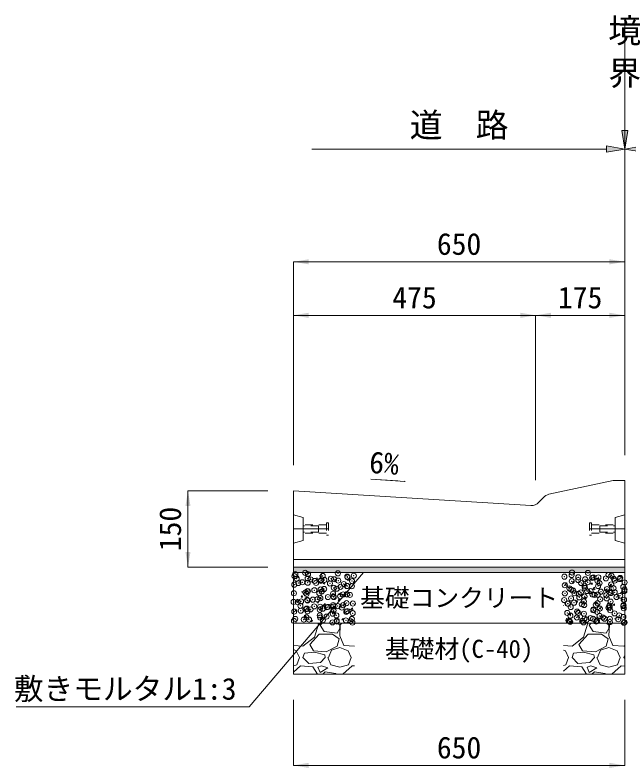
# Model space of a CAD drawing. Units: millimetres at full size. Extents: x 10958 to 33220, y 2125 to 9550.
# Drawn here: x 26224 to 27429, y 6528 to 8005 of the extents above; entities that cross this region are included whole.
import ezdxf
from ezdxf.enums import TextEntityAlignment as Align

# ---------------------------------------------------------------- set-up
doc = ezdxf.new("R2010")
doc.units = ezdxf.units.MM
doc.header["$LTSCALE"] = 20
doc.header["$PDMODE"] = 32
doc.header["$PDSIZE"] = 10
doc.linetypes.add('USER1', pattern=[1.35, 0.75, -0.6])
for name, color, linetype, lineweight in [('インサート', 3, 'USER1', 5), ('ハッチング_基礎', 150, 'Continuous', 5), ('中心線', 1, 'Continuous', 13), ('寸法線', 7, 'Continuous', 13), ('引出線', 4, 'Continuous', 13), ('本体', 2, 'Continuous', 13), ('舗装・基礎', 3, 'Continuous', 13)]:
    doc.layers.add(name, color=color, linetype=linetype, lineweight=lineweight)
doc.layers.add('ハッチング_モルタル', color=30, linetype='Continuous')
doc.layers.add('文字', color=41, linetype='Continuous')
doc.styles.add('ＭＳ ゴシック', font='')
doc.styles.get('ＭＳ ゴシック').set_extended_font_data('MS Gothic')

# ---------------------------------------------------------------- blocks, each defined once
blk = doc.blocks.new('filled_arrow')
at = {"color": 0, "linetype": 'Continuous', "lineweight": -2}
blk.add_solid([(7.5, 1.25), (0, 0), (7.5, -1.25)], dxfattribs=at)
blk = doc.blocks.new('open_arrow')
at = {"color": 0, "linetype": 'Continuous', "lineweight": -2}
blk.add_lwpolyline([(7.5, 1.25), (0, 0), (7.5, -1.25)], dxfattribs=at)

msp = doc.modelspace()

# ---------------------------------------------------------------- hatches: boundary and pattern name
at = {"layer": 'ハッチング_モルタル'}
msp.add_hatch(color=256, dxfattribs=at).paths.add_polyline_path([(26770.27, 6911.82), (26770.27, 6921.82), (27420.27, 6921.82), (27420.27, 6911.82)])
at = {"layer": '寸法線'}
for points in [[(27426.27, 7778), (27414.27, 7778), (27420.27, 7742)], [(27384.27, 7748), (27384.27, 7736), (27420.27, 7742)], [(27456.27, 7748), (27456.27, 7736), (27420.27, 7742)]]:
    msp.add_hatch(color=256, dxfattribs=at).paths.add_polyline_path(points)

# ---------------------------------------------------------------- linework, layer by layer
at = {"layer": 'インサート'}
for p, q in [((26835.27, 7005.07), (26789.27, 7005.07)), ((26789.27, 7005.07), (26789.27, 6988.57)), ((26819.27, 7002.82), (26789.27, 7002.82)), ((26819.27, 7002.82), (26819.27, 6990.82)), ((26839.27, 7008.82), (26835.27, 7008.82)), ((26835.27, 7008.82), (26835.27, 6984.82)), ((26839.27, 7008.82), (26839.27, 6984.82)), ((27351.27, 7008.82), (27355.27, 7008.82)), ((27351.27, 7008.82), (27351.27, 6984.82)), ((27355.27, 7008.82), (27355.27, 6984.82)), ((27355.27, 7005.07), (27401.27, 7005.07)), ((27371.27, 7002.82), (27401.27, 7002.82)), ((27371.27, 7002.82), (27371.27, 6990.82)), ((27401.27, 7005.07), (27401.27, 6988.57)), ((26819.27, 6990.82), (26789.27, 6990.82)), ((26835.27, 6988.57), (26789.27, 6988.57)), ((26839.27, 6984.82), (26835.27, 6984.82)), ((27351.27, 6984.82), (27355.27, 6984.82)), ((27355.27, 6988.57), (27401.27, 6988.57)), ((27371.27, 6990.82), (27401.27, 6990.82))]:
    msp.add_line(p, q, dxfattribs=at)
at = {"layer": 'ハッチング_基礎'}
for p, q in [((26798.2, 6910.62), (26800.73, 6908.91)), ((26798.21, 6910.63), (26801.3, 6911.82)), ((26800.73, 6908.91), (26801.71, 6911.82)), ((26778.08, 6901.42), (26780.53, 6904.34)), ((26778.08, 6901.42), (26781.11, 6901.15)), ((26781.09, 6901.15), (26780.5, 6904.33)), ((26814.51, 6898.23), (26817.55, 6897.97)), ((26814.52, 6898.23), (26816.96, 6901.15)), ((26817.53, 6897.96), (26816.94, 6901.15)), ((26821.51, 6904.6), (26825.47, 6908.73)), ((26821.51, 6904.61), (26826.02, 6903.91)), ((26826.02, 6903.9), (26825.46, 6908.72)), ((26850.95, 6895.05), (26853.4, 6897.96)), ((26850.95, 6895.04), (26853.99, 6894.78)), ((26853.96, 6894.77), (26853.38, 6897.96)), ((26871.21, 6906.55), (26873.74, 6904.84)), ((26871.22, 6906.56), (26874.77, 6907.92)), ((26873.74, 6904.84), (26874.77, 6907.91)), ((26875.72, 6896.2), (26880.24, 6895.5)), ((26875.73, 6896.19), (26879.68, 6900.32)), ((26880.24, 6895.49), (26879.68, 6900.32)), ((27351.93, 6898.52), (27354.46, 6896.82)), ((27351.94, 6898.53), (27355.49, 6899.9)), ((27354.46, 6896.82), (27355.49, 6899.89)), ((26828.53, 6890.17), (26832.09, 6891.54)), ((26828.53, 6890.16), (26831.05, 6888.46)), ((26831.05, 6888.46), (26832.08, 6891.53)), ((26887.39, 6891.86), (26889.84, 6894.78)), ((26887.39, 6891.86), (26890.27, 6891.61)), ((26890.27, 6892.31), (26889.81, 6894.77)), ((27302.71, 6886.83), (27307.23, 6886.13)), ((27302.72, 6886.82), (27306.67, 6890.94)), ((27307.23, 6886.12), (27306.67, 6890.94)), ((27309.25, 6882.15), (27312.81, 6883.51)), ((27309.25, 6882.14), (27311.77, 6880.43)), ((27311.77, 6880.43), (27312.8, 6883.5)), ((27317.58, 6891.82), (27320.03, 6894.73)), ((27317.58, 6891.81), (27320.62, 6891.55)), ((27320.59, 6891.54), (27320.01, 6894.73)), ((27354.02, 6888.63), (27356.47, 6891.55)), ((27354.02, 6888.63), (27357.06, 6888.36)), ((27357.03, 6888.36), (27356.44, 6891.54)), ((27356.93, 6878.41), (27360.89, 6882.53)), ((27361.45, 6877.71), (27360.88, 6882.53)), ((27390.46, 6885.44), (27392.91, 6888.36)), ((27390.46, 6885.44), (27393.49, 6885.17)), ((27393.47, 6885.17), (27392.88, 6888.35)), ((26785.13, 6863.21), (26787.58, 6866.13)), ((26785.84, 6873.78), (26788.37, 6872.07)), ((26785.85, 6873.79), (26789.41, 6875.15)), ((26788.14, 6862.94), (26787.55, 6866.12)), ((26788.37, 6872.07), (26789.4, 6875.14)), ((26858.85, 6869.72), (26862.41, 6871.09)), ((26858.85, 6869.71), (26861.38, 6868.01)), ((26861.38, 6868.01), (26862.41, 6871.08)), ((27356.93, 6878.42), (27361.45, 6877.72)), ((27382.25, 6878.07), (27384.78, 6876.36)), ((27382.26, 6878.08), (27385.82, 6879.44)), ((27384.78, 6876.36), (27385.81, 6879.43)), ((27411.15, 6870), (27415.11, 6874.13)), ((27411.15, 6870.01), (27415.66, 6869.31)), ((27415.66, 6869.3), (27415.1, 6874.13)), ((26774.03, 6855.12), (26777.99, 6859.24)), ((26774.03, 6855.12), (26778.54, 6854.42)), ((26778.54, 6854.41), (26777.98, 6859.24)), ((26785.13, 6863.21), (26788.16, 6862.94)), ((26816.17, 6853.34), (26819.73, 6854.7)), ((26816.17, 6853.33), (26818.69, 6851.62)), ((26818.69, 6851.62), (26819.72, 6854.69)), ((26821.56, 6860.02), (26824.01, 6862.94)), ((26821.56, 6860.02), (26824.6, 6859.76)), ((26824.58, 6859.75), (26823.99, 6862.94)), ((26828.25, 6846.71), (26832.2, 6850.83)), ((26832.76, 6846.01), (26832.2, 6850.83)), ((26858, 6856.83), (26860.45, 6859.75)), ((26858, 6856.83), (26861.04, 6856.57)), ((26861.01, 6856.56), (26860.42, 6859.75)), ((27324.63, 6853.6), (27327.08, 6856.52)), ((27324.63, 6853.6), (27327.67, 6853.34)), ((27327.64, 6853.33), (27327.05, 6856.52)), ((27339.57, 6861.68), (27342.1, 6859.98)), ((27339.58, 6861.69), (27343.13, 6863.06)), ((27342.1, 6859.98), (27343.13, 6863.05)), ((27361.07, 6850.42), (27363.52, 6853.33)), ((27364.08, 6850.14), (27363.49, 6853.33)), ((27412.58, 6857.63), (27416.14, 6858.99)), ((27412.58, 6857.62), (27415.1, 6855.91)), ((27415.1, 6855.91), (27416.13, 6858.98)), ((26773.48, 6836.94), (26776.01, 6835.24)), ((26773.49, 6836.95), (26777.05, 6838.32)), ((26776.01, 6835.24), (26777.04, 6838.31)), ((26828.24, 6846.72), (26832.76, 6846.01)), ((26882.46, 6838.3), (26886.42, 6842.42)), ((26882.46, 6838.31), (26886.98, 6837.61)), ((26886.97, 6837.6), (26886.41, 6842.42)), ((26889.17, 6849.26), (26890.27, 6848.52)), ((26889.18, 6849.27), (26890.27, 6849.69)), ((27300.27, 6846.61), (27300.45, 6846.68)), ((27300.27, 6846.14), (27300.44, 6846.67)), ((27361.07, 6850.42), (27364.11, 6850.15)), ((27369.89, 6841.23), (27372.42, 6839.53)), ((27369.9, 6841.24), (27373.45, 6842.61)), ((27372.42, 6839.53), (27373.45, 6842.6)), ((27397.51, 6847.23), (27399.95, 6850.15)), ((27397.51, 6847.23), (27400.54, 6846.96)), ((27400.52, 6846.96), (27399.93, 6850.14)), ((26792.18, 6825), (26794.62, 6827.92)), ((26792.18, 6825), (26795.21, 6824.73)), ((26795.19, 6824.73), (26794.6, 6827.91)), ((26828.61, 6821.81), (26831.06, 6824.73)), ((26828.61, 6821.81), (26831.65, 6821.54)), ((26831.62, 6821.54), (26831.04, 6824.72)), ((26846.49, 6832.88), (26850.05, 6834.25)), ((26846.49, 6832.87), (26849.02, 6831.17)), ((26849.02, 6831.17), (26850.05, 6834.24)), ((26865.05, 6818.62), (26867.5, 6821.54)), ((26868.06, 6818.35), (26867.47, 6821.54)), ((27309.45, 6828.93), (27313.41, 6833.05)), ((27309.45, 6828.93), (27313.97, 6828.23)), ((27313.97, 6828.22), (27313.4, 6833.05)), ((27327.21, 6824.86), (27330.77, 6826.22)), ((27327.21, 6824.85), (27329.74, 6823.14)), ((27329.74, 6823.14), (27330.77, 6826.21)), ((27363.67, 6820.52), (27367.63, 6824.64)), ((27368.18, 6819.82), (27367.62, 6824.64)), ((27400.22, 6820.79), (27403.78, 6822.15)), ((27402.74, 6819.07), (27403.77, 6822.14)), ((26803.81, 6816.5), (26807.37, 6817.86)), ((26803.81, 6816.49), (26806.33, 6814.78)), ((26806.33, 6814.78), (26807.36, 6817.85)), ((26811.31, 6784.55), (26819.44, 6809.95)), ((26819.44, 6809.95), (26818.3, 6811.82)), ((26826.39, 6811.82), (26822.49, 6807.92)), ((26822.49, 6807.92), (26830.62, 6795.73)), ((26861.1, 6807.92), (26856.65, 6811.82)), ((26862.11, 6808.94), (26861.1, 6787.6)), ((26861.1, 6801.82), (26861.1, 6807.92)), ((26865.27, 6811.82), (26862.11, 6808.94)), ((26865.05, 6818.62), (26868.09, 6818.36)), ((26876.81, 6812.42), (26877.71, 6811.82)), ((26876.82, 6812.43), (26880.37, 6813.8)), ((26879.71, 6811.82), (26880.37, 6813.79)), ((27331.68, 6815.39), (27334.13, 6818.31)), ((27331.68, 6815.39), (27334.72, 6815.13)), ((27334.69, 6815.12), (27334.1, 6818.31)), ((27339.31, 6784.55), (27347.44, 6809.95)), ((27347.44, 6809.95), (27346.3, 6811.82)), ((27354.39, 6811.82), (27350.49, 6807.92)), ((27350.49, 6807.92), (27358.62, 6795.73)), ((27363.66, 6820.53), (27368.18, 6819.82)), ((27368.12, 6812.2), (27370.57, 6815.12)), ((27368.12, 6812.2), (27371.15, 6811.94)), ((27371.13, 6811.93), (27370.54, 6815.12)), ((27389.1, 6807.92), (27384.65, 6811.82)), ((27390.11, 6808.94), (27389.1, 6787.6)), ((27389.1, 6801.82), (27389.1, 6807.92)), ((27393.27, 6811.82), (27390.11, 6808.94)), ((27400.22, 6820.78), (27402.74, 6819.07)), ((27406.9, 6811.82), (27407, 6811.94)), ((27407, 6811.82), (27406.98, 6811.93)), ((27417.88, 6812.11), (27420.27, 6814.59)), ((27417.88, 6812.12), (27419.82, 6811.82)), ((26830.62, 6795.73), (26856.02, 6792.68)), ((26856.02, 6792.68), (26861.1, 6801.82)), ((27358.62, 6795.73), (27384.02, 6792.68)), ((27384.02, 6792.68), (27389.1, 6801.82)), ((26788.96, 6767.28), (26811.31, 6784.55)), ((26802.17, 6770.33), (26820.46, 6790.65)), ((26820.46, 6790.65), (26846.87, 6790.65)), ((26846.87, 6790.65), (26860.08, 6781.5)), ((26860.08, 6781.5), (26856.02, 6767.28)), ((26861.1, 6787.6), (26869.23, 6768.3)), ((27316.96, 6767.28), (27339.31, 6784.55)), ((27330.17, 6770.33), (27348.46, 6790.65)), ((27348.46, 6790.65), (27374.87, 6790.65)), ((27374.87, 6790.65), (27388.08, 6781.5)), ((27388.08, 6781.5), (27384.02, 6767.28)), ((27389.1, 6787.6), (27397.23, 6768.3)), ((26770.27, 6768.17), (26788.96, 6767.28)), ((26809.28, 6758.14), (26802.17, 6770.33)), ((26856.02, 6767.28), (26834.68, 6756.1)), ((26844.84, 6759.15), (26861.1, 6764.23)), ((26861.1, 6764.23), (26877.35, 6758.14)), ((26869.23, 6768.3), (26890.27, 6767.29)), ((27300.27, 6768.07), (27316.96, 6767.28)), ((27337.28, 6758.14), (27330.17, 6770.33)), ((27384.02, 6767.28), (27362.68, 6756.1)), ((27372.84, 6759.15), (27389.1, 6764.23)), ((27389.1, 6764.23), (27405.35, 6758.14)), ((27397.23, 6768.3), (27418.56, 6767.28)), ((27418.56, 6767.28), (27420.27, 6768.6)), ((26770.27, 6760.19), (26775.75, 6758.14)), ((26775.75, 6758.14), (26781.85, 6744.93)), ((26788.96, 6744.93), (26792.01, 6753.06)), ((26811.31, 6755.09), (26792.01, 6753.06)), ((26834.68, 6756.1), (26809.28, 6758.14)), ((26831.63, 6750.01), (26811.31, 6755.09)), ((26832.65, 6744.93), (26831.63, 6750.01)), ((26838.75, 6744.93), (26844.84, 6759.15)), ((26877.35, 6758.14), (26883.45, 6744.93)), ((27300.27, 6759.44), (27303.75, 6758.14)), ((27303.75, 6758.14), (27309.85, 6744.93)), ((27316.96, 6744.93), (27320.01, 6753.06)), ((27339.31, 6755.09), (27320.01, 6753.06)), ((27362.68, 6756.1), (27337.28, 6758.14)), ((27359.63, 6750.01), (27339.31, 6755.09)), ((27360.65, 6744.93), (27359.63, 6750.01)), ((27366.75, 6744.93), (27372.84, 6759.15)), ((27405.35, 6758.14), (27411.45, 6744.93)), ((27418.56, 6744.93), (27420.27, 6749.47)), ((26776.77, 6730.7), (26781.85, 6744.93)), ((26800.14, 6732.74), (26788.96, 6744.93)), ((26823.51, 6734.77), (26800.14, 6732.74)), ((26832.65, 6744.93), (26823.51, 6734.77)), ((26837.73, 6744.93), (26843.83, 6730.7)), ((26878.37, 6730.7), (26883.45, 6744.93)), ((27304.77, 6730.7), (27309.85, 6744.93)), ((27328.14, 6732.74), (27316.96, 6744.93)), ((27351.51, 6734.77), (27328.14, 6732.74)), ((27360.65, 6744.93), (27351.51, 6734.77)), ((27365.73, 6744.93), (27371.83, 6730.7)), ((27406.37, 6730.7), (27411.45, 6744.93)), ((27420.27, 6743.07), (27418.56, 6744.93)), ((26770.27, 6728.79), (26776.77, 6730.7)), ((26783.88, 6728.67), (26770.27, 6716.24)), ((26808.27, 6726.64), (26783.88, 6728.67)), ((26817.33, 6711.82), (26808.27, 6726.64)), ((26825.54, 6728.67), (26818.43, 6725.62)), ((26818.43, 6725.62), (26822.49, 6715.46)), ((26822.49, 6715.46), (26837.73, 6724.61)), ((26837.73, 6724.61), (26825.54, 6728.67)), ((26843.83, 6730.7), (26861.1, 6725.62)), ((26861.1, 6725.62), (26878.37, 6730.7)), ((26885.48, 6728.67), (26867.02, 6711.82)), ((26890.27, 6728.27), (26885.48, 6728.67)), ((27300.27, 6729.38), (27304.77, 6730.7)), ((27311.88, 6728.67), (27300.27, 6718.07)), ((27336.27, 6726.64), (27311.88, 6728.67)), ((27345.33, 6711.82), (27336.27, 6726.64)), ((27353.54, 6728.67), (27346.43, 6725.62)), ((27346.43, 6725.62), (27350.49, 6715.46)), ((27350.49, 6715.46), (27365.73, 6724.61)), ((27365.73, 6724.61), (27353.54, 6728.67)), ((27371.83, 6730.7), (27389.1, 6725.62)), ((27389.1, 6725.62), (27406.37, 6730.7)), ((27413.48, 6728.67), (27395.02, 6711.82)), ((27420.27, 6728.11), (27413.48, 6728.67)), ((26832.65, 6716.48), (26827.99, 6711.82)), ((26852.97, 6713.43), (26832.65, 6716.48)), ((26854.82, 6711.82), (26852.97, 6713.43)), ((27360.65, 6716.48), (27355.99, 6711.82)), ((27380.97, 6713.43), (27360.65, 6716.48)), ((27382.82, 6711.82), (27380.97, 6713.43))]:
    msp.add_line(p, q, dxfattribs=at)
for p in [(26773.95, 6908.26), (26793.19, 6910.79), (26798.8, 6908.37), (26827.81, 6904.79), (26857.44, 6909.88), (26888.67, 6905.08), (27316.09, 6906.53), (27316.83, 6911.38), (27348.18, 6910.75), (27388.45, 6906.78), (27394.34, 6905.11), (26772.41, 6904.56), (26776.8, 6899.13), (26779.83, 6890.76), (26787.52, 6892.3), (26798.18, 6899.71), (26798.18, 6891.46), (26803.92, 6897.98), (26811.91, 6894.98), (26814.63, 6891.16), (26824.26, 6895.04), (26824.63, 6896.65), (26831.04, 6896.83), (26841.75, 6890.01), (26843.87, 6899.19), (26849.92, 6898.29), (26858.16, 6895.69), (26875.95, 6903.41), (26876.31, 6902.1), (26885.28, 6894.54), (27301.94, 6903.32), (27316.21, 6894.47), (27329.06, 6902.17), (27329.2, 6896.61), (27334.81, 6890.71), (27342.6, 6898.28), (27347.53, 6892.39), (27356.18, 6901.02), (27358.83, 6901.69), (27366.77, 6894.92), (27368.68, 6901.86), (27371, 6890.54), (27383.3, 6899.88), (27398.85, 6899.14), (27400.63, 6895.62), (27410.41, 6898.73), (27411.57, 6900.82), (27420.11, 6892.01), (26771.8, 6887.65), (26811.26, 6876.62), (26823.64, 6878.13), (26830.5, 6879.15), (26849.3, 6881.38), (26855.34, 6879.57), (26862.59, 6883.37), (26868.87, 6888.86), (26875.3, 6885.05), (26875.69, 6885.19), (26884.96, 6884.65), (27302.73, 6886.49), (27311.75, 6880.37), (27315.59, 6877.56), (27319.17, 6876.21), (27341.37, 6885.45), (27341.98, 6881.37), (27368.06, 6884.95), (27385.49, 6879.11), (27393.72, 6888.2), (27398.21, 6880.78), (27417.44, 6883.32), (27420.03, 6877.85), (26771.18, 6870.74), (26793.82, 6872.16), (26796.09, 6869.4), (26797.56, 6874.55), (26798.55, 6874.94), (26820.93, 6871.01), (26823.03, 6861.22), (26825.71, 6874.48), (26837.88, 6863.33), (26848.05, 6869.87), (26848.69, 6864.47), (26849.22, 6863.34), (26861.94, 6865.01), (26867.51, 6868.42), (26875.07, 6868.28), (26875.17, 6868.72), (26881.18, 6867.55), (27302.76, 6870.53), (27314.98, 6860.65), (27321.45, 6870.68), (27329.88, 6869.39), (27331.15, 6862.59), (27334.17, 6872.35), (27341.36, 6864.46), (27346.29, 6875.07), (27353.41, 6874.88), (27357, 6868.24), (27360.77, 6867.67), (27367.44, 6868.04), (27373.4, 6873.92), (27384.11, 6867.1), (27384.84, 6860.75), (27390.4, 6872.76), (27393.1, 6871.29), (27400.52, 6872.77), (27404.08, 6863.28), (27411.23, 6865.95), (27419.49, 6875.1), (26770.56, 6853.83), (26778.63, 6853.16), (26783.92, 6846.2), (26785.18, 6854.91), (26796.94, 6857.64), (26797.9, 6856.58), (26808.26, 6858.24), (26817.14, 6859.11), (26848.07, 6847.56), (26867.82, 6847.51), (26874.45, 6851.37), (26886.91, 6850.64), (27301.52, 6857.5), (27308.08, 6850.64), (27309.06, 6850.39), (27320.8, 6852.32), (27336.18, 6849.24), (27340.04, 6854.85), (27340.74, 6847.55), (27363.3, 6848.1), (27366.83, 6851.12), (27372.12, 6859.07), (27390.41, 6846.95), (27392.49, 6854.38), (27417.53, 6845.81), (27417.93, 6847.53), (27418.87, 6858.19), (26771.82, 6834.87), (26784.54, 6836.55), (26794.63, 6839.38), (26796.33, 6840.73), (26798.03, 6835.38), (26803.78, 6839.08), (26811.04, 6845.05), (26821.75, 6838.23), (26822.41, 6844.3), (26827.66, 6840.47), (26835.86, 6843.3), (26838.16, 6843.91), (26848.58, 6844.98), (26848.87, 6837.08), (26857.29, 6845.55), (26865.28, 6842.76), (26873.84, 6834.45), (26875.99, 6835.94), (26886.53, 6831.7), (27307.44, 6832.28), (27314.36, 6843.74), (27326.68, 6834.81), (27329.05, 6832.28), (27358.68, 6837.36), (27358.76, 6839.04), (27366.21, 6834.21), (27371.48, 6840.71), (27388.3, 6842.45), (27390.72, 6843.24), (27391.87, 6837.47), (27400.48, 6831.3), (27418.25, 6841.27), (26771.17, 6816.51), (26773.82, 6820.38), (26790.41, 6819.04), (26795.71, 6823.82), (26800.94, 6819.23), (26821.79, 6827.39), (26822.5, 6823.27), (26828.05, 6818.09), (26835.21, 6824.94), (26847.45, 6830.65), (26854.45, 6827.47), (26855.17, 6816.94), (26873.22, 6817.54), (26884.81, 6820.33), (27309.88, 6817.61), (27313.74, 6826.83), (27326.29, 6823.28), (27337, 6816.46), (27340.13, 6830.64), (27341.22, 6821.12), (27345.4, 6819), (27353.4, 6822.14), (27358.11, 6820.67), (27365.59, 6817.3), (27370.85, 6826.21), (27377.35, 6823.21), (27380.52, 6820.99), (27391.25, 6820.55), (27407.64, 6819.85), (27409.44, 6827.43), (27417.64, 6824.36), (26846.83, 6813.73), (26855.19, 6815.24), (26882.29, 6815.79), (26885.89, 6813.34), (27311.6, 6816.04), (27313.31, 6814.78), (27339.51, 6813.73), (27364.12, 6815.31), (27391.23, 6814.17), (27418.35, 6813.02), (27419.88, 6813.52)]:
    msp.add_point(p, dxfattribs=at)
at = {"layer": '中心線'}
for p, q in [((26770.27, 6996.82), (26839.27, 6996.82)), ((27420.27, 6996.82), (27351.27, 6996.82))]:
    msp.add_line(p, q, dxfattribs=at)
at = {"layer": '寸法線'}
for p, q in [((27420.27, 7778), (27420.27, 7998.47)), ((27420.27, 7520.81), (27420.27, 7798.08)), ((26806.27, 7742), (27384.27, 7742)), ((26770.27, 7520.81), (27420.27, 7520.81)), ((26770.27, 7121.82), (26770.27, 7520.81)), ((27420.27, 7141.82), (27420.27, 7520.81)), ((26770.27, 7415.81), (27245.33, 7415.81)), ((26770.27, 7121.82), (26770.27, 7415.81)), ((27245.33, 7092.43), (27245.33, 7415.81)), ((27245.33, 7415.81), (27420.27, 7415.81)), ((27245.33, 7092.43), (27245.33, 7415.81)), ((27420.27, 7141.82), (27420.27, 7415.81)), ((26563.3, 7071.82), (26563.3, 6921.82)), ((26720.27, 7071.82), (26563.3, 7071.82)), ((26720.27, 6921.82), (26563.3, 6921.82)), ((26770.27, 6661.82), (26770.27, 6533.23)), ((27420.27, 6661.82), (27420.27, 6533.23)), ((27420.27, 6533.23), (26770.27, 6533.23))]:
    msp.add_line(p, q, dxfattribs=at)
for points in [[(27426.27, 7778), (27414.27, 7778), (27420.27, 7742)], [(27384.27, 7748), (27384.27, 7736), (27420.27, 7742)], [(27456.27, 7748), (27456.27, 7736), (27420.27, 7742)]]:
    msp.add_lwpolyline(points, close=True, dxfattribs=at)
at = {"layer": '引出線'}
for points in [[(26989.26, 7090.18), (26921.82, 7094.35), (26975.17, 7091.05)], [(26907.44, 6911.82), (26683.54, 6648.03), (26226.13, 6648.03)]]:
    msp.add_lwpolyline(points, dxfattribs=at)
at = {"layer": '本体'}
for p, q in [((27271.53, 7064.87), (27397.27, 7091.82)), ((27420.27, 7091.82), (27397.27, 7091.82)), ((27420.27, 7091.82), (27420.27, 6921.82)), ((26770.27, 7071.82), (26770.27, 6921.82)), ((26770.27, 7071.82), (27236.05, 7043)), ((27260.81, 7058.65), (27251.75, 7049.16)), ((26770.27, 6921.82), (27420.27, 6921.82))]:
    msp.add_line(p, q, dxfattribs=at)
at = {"layer": '本体', "lineweight": 9}
for p, q in [((26770.27, 7024.32), (26789.27, 7019.32)), ((26789.27, 7019.32), (26789.27, 6974.32)), ((27420.27, 7024.32), (27401.27, 7019.32)), ((27401.27, 7019.32), (27401.27, 6974.32)), ((26770.27, 6969.32), (26789.27, 6974.32)), ((27420.27, 6969.32), (27401.27, 6974.32))]:
    msp.add_line(p, q, dxfattribs=at)
at = {"layer": '本体', "lineweight": 5}
msp.add_line((26770.27, 6936.82), (27420.27, 6936.82), dxfattribs=at)
at = {"layer": '本体'}
for centre, start, end in [((27275.72, 7045.31), 102.09476, 138.19208), ((27237.28, 7062.97), 266.46044, 316.33228)]:
    msp.add_arc(centre, 20, start, end, dxfattribs=at)
at = {"layer": '舗装・基礎'}
for points in [[(27420.27, 6921.82), (26770.27, 6921.82), (26770.27, 6911.82), (27420.27, 6911.82)], [(27420.27, 6911.82), (26770.27, 6911.82), (26770.27, 6811.82), (27420.27, 6811.82)], [(27420.27, 6811.82), (26770.27, 6811.82), (26770.27, 6711.82), (27420.27, 6711.82)]]:
    msp.add_lwpolyline(points, close=True, dxfattribs=at)

# ---------------------------------------------------------------- block references
at = {"layer": '寸法線', "xscale": 4, "yscale": 4}
for p in [(26770.27, 7520.81), (26770.27, 7415.81), (27245.33, 7415.81), (26770.27, 6533.23)]:
    msp.add_blockref('filled_arrow', p, dxfattribs=at)
for p, rotation in [((27420.27, 7520.81), 180), ((27245.33, 7415.81), 180), ((27420.27, 7415.81), 180), ((26563.3, 7071.82), 270), ((26563.3, 6921.82), 90), ((27420.27, 6533.23), 180)]:
    msp.add_blockref('filled_arrow', p, dxfattribs=dict(at, rotation=rotation))
at = {"layer": '引出線', "xscale": 0.133, "yscale": 0.133}
for name, p, rotation in [('open_arrow', (26989.26, 7090.18), 176.5), ('filled_arrow', (26907.44, 6911.82), 229.7)]:
    msp.add_blockref(name, p, dxfattribs=dict(at, rotation=rotation))

# ---------------------------------------------------------------- texts
at = {"layer": '寸法線', "style": 'ＭＳ ゴシック'}
for s, p in [('境', (27387.89, 7997.82)), ('界', (27387.89, 7914.48))]:
    msp.add_text(s, height=47.47, dxfattribs=at).set_placement(p, align=Align.TOP_LEFT)
for s, height, p in [('道\u3000路', 47.47, (27095.27, 7788.93)), ('650', 42.72, (27095.27, 7555.81)), ('475', 42.72, (27007.8, 7450.81)), ('175', 42.72, (27332.8, 7450.81)), ('650', 42.72, (27095.27, 6568.23))]:
    msp.add_text(s, height=height, dxfattribs=at).set_placement(p, align=Align.MIDDLE_CENTER)
msp.add_text('150', height=42.72, rotation=90, dxfattribs=at).set_placement((26528.3, 6996.82), align=Align.MIDDLE_CENTER)
at = {"layer": '引出線', "style": 'ＭＳ ゴシック'}
msp.add_text('6%', height=42.72, rotation=356.46, dxfattribs=at).set_placement((26978.56, 7145.86), align=Align.TOP_RIGHT)
msp.add_text('敷きモルタル1:3', height=42.72, dxfattribs=at).set_placement((26658.54, 6704.77), align=Align.TOP_RIGHT)
at = {"layer": '文字', "style": 'ＭＳ ゴシック'}
for s, p in [('基礎コンクリート', (27095.27, 6861.82)), ('基礎材(C-40)', (27095.27, 6761.82))]:
    msp.add_text(s, height=35.6, dxfattribs=at).set_placement(p, align=Align.MIDDLE_CENTER)

doc.saveas('drawing.dxf')
